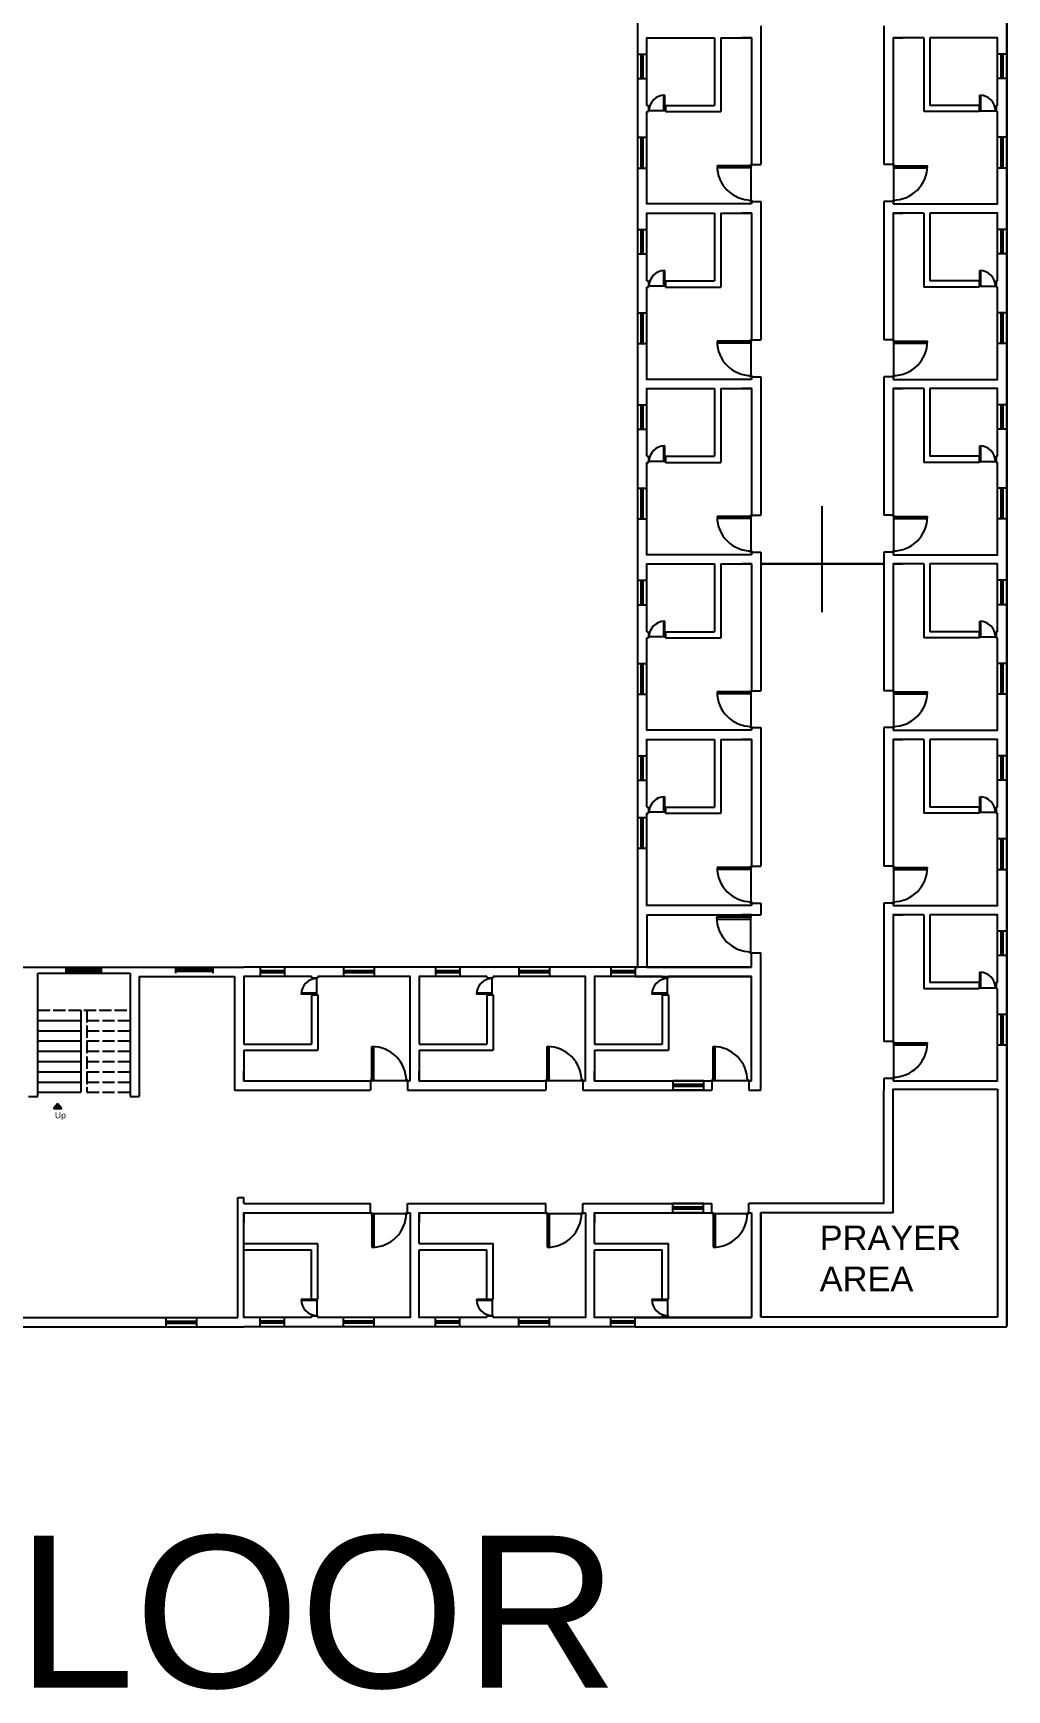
# Model space of a CAD drawing. Header units: inches. Extents: x 2900 to 18472, y 1216 to 4690.
# Drawn here: x 8990 to 9940, y 1216 to 2832 of the extents above; entities that cross this region are included whole.
import ezdxf

# ---------------------------------------------------------------- set-up
doc = ezdxf.new("R2010")
doc.units = ezdxf.units.IN
doc.header["$MEASUREMENT"] = 0
doc.linetypes.add('ACAD_ISO02W100', pattern=[15, 12, -3])
for name, color, linetype in [('Door', 32, 'Continuous'), ('Stairs', 3, 'Continuous'), ('Ventilator', 160, 'Continuous'), ('Windows', 10, 'Continuous')]:
    doc.layers.add(name, color=color, linetype=linetype)
doc.styles.get("Standard").update_dxf_attribs({"font": 'arial.ttf'})

msp = doc.modelspace()

# ---------------------------------------------------------------- hatches: boundary and pattern name
at = {"layer": 'Stairs', "true_color": 0xed1f24}
h = msp.add_hatch(color=240, dxfattribs=at)
h.dxf.hatch_style = 1
h.paths.add_polyline_path([(9018.3854, 1783.0282), (9014.2334, 1788.0938), (9010.0815, 1783.0282)])

# ---------------------------------------------------------------- linework, layer by layer
for p, q in [((9939.7523, 4570.8757), (9939.7523, 1570.8757)), ((9939.7523, 1570.4378), (9939.7523, 4570.8757)), ((9939.7523, 1570.4378), (9939.7523, 4570.8757)), ((9579.7523, 2032), (9579.7523, 4179.1055)), ((9654.7523, 2827), (9654.7523, 2761)), ((9660.7523, 2827), (9660.7523, 2755)), ((9690.7523, 2827), (9681.2047, 2827)), ((9828.7523, 2827), (9838.2999, 2827)), ((9858.7523, 2827), (9858.7523, 2755)), ((9864.7523, 2827), (9864.7523, 2761)), ((9588.7523, 2761), (9590.2191, 2761)), ((9588.7523, 2755), (9590.2191, 2755)), ((9590.2191, 2761), (9590.2191, 2755)), ((9606.7523, 2761), (9654.7523, 2761)), ((9606.7523, 2761), (9606.7523, 2755)), ((9606.7523, 2755), (9660.7523, 2755)), ((9912.7523, 2755), (9858.7523, 2755)), ((9912.7523, 2761), (9864.7523, 2761)), ((9912.7523, 2761), (9912.7523, 2755)), ((9930.7523, 2761), (9929.2855, 2761)), ((9929.2855, 2761), (9929.2855, 2755)), ((9930.7523, 2755), (9929.2855, 2755)), ((9690.7523, 2703.494), (9699.7523, 2703.494)), ((9828.7523, 2703.494), (9819.7523, 2703.494)), ((9690.7523, 2667.494), (9699.7523, 2667.494)), ((9828.7523, 2667.494), (9819.7523, 2667.494)), ((9654.7523, 2656), (9654.7523, 2590)), ((9660.7523, 2656), (9660.7523, 2584)), ((9690.7523, 2656), (9681.2047, 2656)), ((9828.7523, 2656), (9838.2999, 2656)), ((9858.7523, 2656), (9858.7523, 2584)), ((9864.7523, 2656), (9864.7523, 2590)), ((9588.7523, 2590), (9590.2191, 2590)), ((9590.2191, 2590), (9590.2191, 2584)), ((9606.7523, 2590), (9654.7523, 2590)), ((9606.7523, 2590), (9606.7523, 2584)), ((9912.7523, 2590), (9864.7523, 2590)), ((9912.7523, 2590), (9912.7523, 2584)), ((9930.7523, 2590), (9929.2855, 2590)), ((9929.2855, 2590), (9929.2855, 2584)), ((9588.7523, 2584), (9590.2191, 2584)), ((9606.7523, 2584), (9660.7523, 2584)), ((9912.7523, 2584), (9858.7523, 2584)), ((9930.7523, 2584), (9929.2855, 2584)), ((9690.7523, 2532.494), (9699.7523, 2532.494)), ((9828.7523, 2532.494), (9819.7523, 2532.494)), ((9690.7523, 2496.494), (9699.7523, 2496.494)), ((9828.7523, 2496.494), (9819.7523, 2496.494)), ((9654.7523, 2485), (9654.7523, 2419)), ((9660.7523, 2485), (9660.7523, 2413)), ((9690.7523, 2485), (9681.2047, 2485)), ((9828.7523, 2485), (9838.2999, 2485)), ((9858.7523, 2485), (9858.7523, 2413)), ((9864.7523, 2485), (9864.7523, 2419)), ((9588.7523, 2419), (9590.2191, 2419)), ((9588.7523, 2413), (9590.2191, 2413)), ((9590.2191, 2419), (9590.2191, 2413)), ((9606.7523, 2419), (9654.7523, 2419)), ((9606.7523, 2419), (9606.7523, 2413)), ((9606.7523, 2413), (9660.7523, 2413)), ((9912.7523, 2413), (9858.7523, 2413)), ((9912.7523, 2419), (9864.7523, 2419)), ((9912.7523, 2419), (9912.7523, 2413)), ((9930.7523, 2419), (9929.2855, 2419)), ((9929.2855, 2419), (9929.2855, 2413)), ((9930.7523, 2413), (9929.2855, 2413)), ((9690.7523, 2361.494), (9699.7523, 2361.494)), ((9759.7523, 2267), (9759.7523, 2370.5)), ((9828.7523, 2361.494), (9819.7523, 2361.494)), ((9654.7523, 2314), (9654.7523, 2248)), ((9660.7523, 2314), (9660.7523, 2242)), ((9690.7523, 2314), (9681.2047, 2314)), ((9690.7523, 2325.494), (9699.7523, 2325.494)), ((9819.7523, 2314), (9699.7523, 2314)), ((9699.7523, 2314), (9819.7523, 2314)), ((9828.7523, 2325.494), (9819.7523, 2325.494)), ((9828.7523, 2314), (9838.2999, 2314)), ((9858.7523, 2314), (9858.7523, 2242)), ((9864.7523, 2314), (9864.7523, 2248)), ((9588.7523, 2248), (9590.2191, 2248)), ((9590.2191, 2248), (9590.2191, 2242)), ((9606.7523, 2248), (9654.7523, 2248)), ((9606.7523, 2248), (9606.7523, 2242)), ((9912.7523, 2248), (9864.7523, 2248)), ((9912.7523, 2248), (9912.7523, 2242)), ((9930.7523, 2248), (9929.2855, 2248)), ((9929.2855, 2248), (9929.2855, 2242)), ((9588.7523, 2242), (9590.2191, 2242)), ((9606.7523, 2242), (9660.7523, 2242)), ((9912.7523, 2242), (9858.7523, 2242)), ((9930.7523, 2242), (9929.2855, 2242)), ((9690.7523, 2190.494), (9699.7523, 2190.494)), ((9828.7523, 2190.494), (9819.7523, 2190.494)), ((9690.7523, 2154.494), (9699.7523, 2154.494)), ((9828.7523, 2154.494), (9819.7523, 2154.494)), ((9654.7523, 2143), (9654.7523, 2077)), ((9660.7523, 2143), (9660.7523, 2071)), ((9690.7523, 2143), (9681.2047, 2143)), ((9828.7523, 2143), (9838.2999, 2143)), ((9858.7523, 2143), (9858.7523, 2071)), ((9864.7523, 2143), (9864.7523, 2077)), ((9588.7523, 2077), (9590.2191, 2077)), ((9588.7523, 2071), (9590.2191, 2071)), ((9590.2191, 2077), (9590.2191, 2071)), ((9606.7523, 2077), (9654.7523, 2077)), ((9606.7523, 2077), (9606.7523, 2071)), ((9606.7523, 2071), (9660.7523, 2071)), ((9912.7523, 2071), (9858.7523, 2071)), ((9912.7523, 2077), (9864.7523, 2077)), ((9912.7523, 2077), (9912.7523, 2071)), ((9930.7523, 2077), (9929.2855, 2077)), ((9929.2855, 2077), (9929.2855, 2071)), ((9930.7523, 2071), (9929.2855, 2071)), ((9579.7523, 2015.9619), (9579.7523, 2023)), ((9690.7523, 2019.494), (9699.7523, 2019.494)), ((9828.7523, 2019.494), (9819.7523, 2019.494)), ((9588.7523, 1972), (9588.7523, 1921)), ((9690.7523, 1972), (9681.2047, 1972)), ((9690.7523, 1983.494), (9699.7523, 1983.494)), ((9828.7523, 1983.494), (9819.7523, 1983.494)), ((9828.7523, 1972), (9838.2999, 1972)), ((9858.7523, 1972), (9858.7523, 1900)), ((9864.7523, 1972), (9864.7523, 1906)), ((9690.247, 1934.778), (9699.7523, 1934.778)), ((9690.7523, 1921), (9690.7523, 1934.778)), ((9699.7523, 1912), (9699.7523, 1934.778)), ((9261.7523, 1912), (9261.7523, 1910.5332)), ((9261.7523, 1910.5332), (9267.7523, 1910.5332)), ((9267.7523, 1912), (9267.7523, 1910.5332)), ((9432.7523, 1912), (9432.7523, 1910.5332)), ((9432.7523, 1910.5332), (9438.7523, 1910.5332)), ((9438.7523, 1912), (9438.7523, 1910.5332)), ((9577.2583, 1912), (9690.7523, 1912)), ((9588.7523, 1921), (9690.7523, 1921)), ((9603.7523, 1912), (9603.7523, 1910.5332)), ((9603.7523, 1910.5332), (9609.7523, 1910.5332)), ((9609.7523, 1912), (9609.7523, 1910.5332)), ((9690.7523, 1810), (9690.7523, 1912)), ((9912.7523, 1906), (9864.7523, 1906)), ((9912.7523, 1906), (9912.7523, 1900)), ((9930.7523, 1906), (9929.2855, 1906)), ((9929.2855, 1906), (9929.2855, 1900)), ((9261.7523, 1894), (9261.7523, 1846)), ((9261.7523, 1894), (9267.7523, 1894)), ((9267.7523, 1894), (9267.7523, 1840)), ((9432.7523, 1894), (9432.7523, 1846)), ((9432.7523, 1894), (9438.7523, 1894)), ((9438.7523, 1894), (9438.7523, 1840)), ((9603.7523, 1894), (9603.7523, 1846)), ((9603.7523, 1894), (9609.7523, 1894)), ((9609.7523, 1894), (9609.7523, 1840)), ((9912.7523, 1900), (9858.7523, 1900)), ((9930.7523, 1900), (9929.2855, 1900)), ((9195.7523, 1846), (9261.7523, 1846)), ((9366.7523, 1846), (9432.7523, 1846)), ((9537.7523, 1846), (9603.7523, 1846)), ((9828.7523, 1848.494), (9819.7523, 1848.494)), ((9195.7523, 1840), (9267.7523, 1840)), ((9366.7523, 1840), (9438.7523, 1840)), ((9537.7523, 1840), (9609.7523, 1840)), ((9195.7523, 1810), (9195.7523, 1819.5476)), ((9319.2583, 1810), (9319.2583, 1801)), ((9355.2583, 1810), (9355.2583, 1801)), ((9366.7523, 1810), (9366.7523, 1819.5476)), ((9366.7523, 1810), (9366.7523, 1819.5476)), ((9490.2583, 1810), (9490.2583, 1801)), ((9526.2583, 1810), (9526.2583, 1801)), ((9537.7523, 1810), (9537.7523, 1819.5476)), ((9652.0369, 1810), (9652.0369, 1801)), ((9688.0369, 1810), (9688.0369, 1801)), ((9828.7523, 1812.494), (9819.7523, 1812.494)), ((9930.7523, 1801.8757), (9930.7523, 1579.8757)), ((9189.7523, 1579.4378), (9189.7523, 1696.4378)), ((9189.7523, 1696.4378), (9195.7523, 1696.4378)), ((9195.7523, 1690.4378), (9195.7523, 1696.4378)), ((9195.7523, 1681.4378), (9195.7523, 1671.8903)), ((9195.7523, 1579.4378), (9195.7523, 1681.4378)), ((9319.2583, 1681.4378), (9319.2583, 1690.4378)), ((9355.2583, 1681.4378), (9355.2583, 1690.4378)), ((9366.7523, 1681.4378), (9366.7523, 1671.8903)), ((9490.2583, 1681.4378), (9490.2583, 1690.4378)), ((9526.2583, 1681.4378), (9526.2583, 1690.4378)), ((9537.7523, 1681.4378), (9537.7523, 1671.8903)), ((9652.0369, 1681.4378), (9652.0369, 1690.4378)), ((9688.0369, 1681.4378), (9688.0369, 1690.8757)), ((9690.7523, 1681.4378), (9690.7523, 1579.4378)), ((9195.7523, 1651.4378), (9267.7523, 1651.4378)), ((9267.7523, 1597.4378), (9267.7523, 1651.4378)), ((9366.7523, 1651.4378), (9438.7523, 1651.4378)), ((9438.7523, 1597.4378), (9438.7523, 1651.4378)), ((9537.7523, 1651.4378), (9609.7523, 1651.4378)), ((9609.7523, 1597.4378), (9609.7523, 1651.4378)), ((9195.7523, 1645.4378), (9261.7523, 1645.4378)), ((9261.7523, 1597.4378), (9261.7523, 1645.4378)), ((9366.7523, 1645.4378), (9432.7523, 1645.4378)), ((9432.7523, 1597.4378), (9432.7523, 1645.4378)), ((9537.7523, 1645.4378), (9603.7523, 1645.4378)), ((9603.7523, 1597.4378), (9603.7523, 1645.4378)), ((9261.7523, 1597.4378), (9267.7523, 1597.4378)), ((9432.7523, 1597.4378), (9438.7523, 1597.4378)), ((9603.7523, 1597.4378), (9609.7523, 1597.4378)), ((8892.7523, 1579.4378), (9004.9898, 1579.4378)), ((9004.9898, 1579.4378), (9189.7523, 1579.4378)), ((9184.755, 1570.4378), (9195.7523, 1570.4378)), ((9261.7523, 1579.4378), (9261.7523, 1580.9046)), ((9261.7523, 1580.9046), (9267.7523, 1580.9046)), ((9267.7523, 1579.4378), (9267.7523, 1580.9046)), ((9432.7523, 1579.4378), (9432.7523, 1580.9046)), ((9432.7523, 1580.9046), (9438.7523, 1580.9046)), ((9438.7523, 1579.4378), (9438.7523, 1580.9046)), ((9577.2583, 1579.4378), (9690.7523, 1579.4378)), ((9577.4401, 1570.4378), (9939.7523, 1570.4378)), ((9603.7523, 1579.4378), (9603.7523, 1580.9046)), ((9603.7523, 1580.9046), (9609.7523, 1580.9046)), ((9609.7523, 1579.4378), (9609.7523, 1580.9046)), ((9930.7523, 1579.8757), (9699.7523, 1579.8757))]:
    msp.add_line(p, q)
for points in [[(9579.7523, 2827), (9579.7523, 2998)], [(9939.7523, 2827), (9939.7523, 2998)], [(9579.7523, 2656), (9579.7523, 2827)], [(9588.7523, 2761), (9588.7523, 2827), (9618.7523, 2827)], [(9588.7523, 2827), (9654.7523, 2827)], [(9615.2975, 2827), (9618.7523, 2827)], [(9660.7523, 2827), (9690.7523, 2827)], [(9681.2047, 2827), (9690.7523, 2827), (9690.7523, 2755)], [(9699.7523, 2838.494), (9699.7523, 2827)], [(9699.7523, 2827), (9699.7523, 2703.494)], [(9819.7523, 2838.494), (9819.7523, 2827)], [(9819.7523, 2827), (9819.7523, 2703.494)], [(9858.7523, 2827), (9828.7523, 2827)], [(9838.2999, 2827), (9828.7523, 2827), (9828.7523, 2755)], [(9930.7523, 2827), (9864.7523, 2827)], [(9930.7523, 2761), (9930.7523, 2827), (9900.7523, 2827)], [(9904.2071, 2827), (9900.7523, 2827)], [(9939.7523, 2656), (9939.7523, 2827)], [(9690.7523, 2665), (9588.7523, 2665), (9588.7523, 2755)], [(9690.7523, 2755), (9690.7523, 2702.2721)], [(9828.7523, 2665), (9930.7523, 2665), (9930.7523, 2755)], [(9828.7523, 2755), (9828.7523, 2702.2721)], [(9690.7523, 2668.6953), (9690.7523, 2665)], [(9699.7523, 2667.494), (9699.7523, 2656)], [(9819.7523, 2667.494), (9819.7523, 2656)], [(9828.7523, 2668.6953), (9828.7523, 2665)], [(9579.7523, 2485), (9579.7523, 2656)], [(9588.7523, 2590), (9588.7523, 2656), (9618.7523, 2656)], [(9588.7523, 2656), (9654.7523, 2656)], [(9615.2975, 2656), (9618.7523, 2656)], [(9660.7523, 2656), (9690.7523, 2656)], [(9681.2047, 2656), (9690.7523, 2656), (9690.7523, 2584)], [(9699.7523, 2656), (9699.7523, 2532.494)], [(9819.7523, 2656), (9819.7523, 2532.494)], [(9858.7523, 2656), (9828.7523, 2656)], [(9838.2999, 2656), (9828.7523, 2656), (9828.7523, 2584)], [(9930.7523, 2656), (9864.7523, 2656)], [(9930.7523, 2590), (9930.7523, 2656), (9900.7523, 2656)], [(9904.2071, 2656), (9900.7523, 2656)], [(9939.7523, 2485), (9939.7523, 2656)], [(9690.7523, 2494), (9588.7523, 2494), (9588.7523, 2584)], [(9690.7523, 2584), (9690.7523, 2531.2721)], [(9828.7523, 2494), (9930.7523, 2494), (9930.7523, 2584)], [(9828.7523, 2584), (9828.7523, 2531.2721)], [(9690.7523, 2497.6953), (9690.7523, 2494)], [(9699.7523, 2496.494), (9699.7523, 2485)], [(9819.7523, 2496.494), (9819.7523, 2485)], [(9828.7523, 2497.6953), (9828.7523, 2494)], [(9579.7523, 2314), (9579.7523, 2485)], [(9588.7523, 2419), (9588.7523, 2485), (9618.7523, 2485)], [(9588.7523, 2485), (9654.7523, 2485)], [(9615.2975, 2485), (9618.7523, 2485)], [(9660.7523, 2485), (9690.7523, 2485)], [(9681.2047, 2485), (9690.7523, 2485), (9690.7523, 2413)], [(9699.7523, 2485), (9699.7523, 2361.494)], [(9819.7523, 2485), (9819.7523, 2361.494)], [(9858.7523, 2485), (9828.7523, 2485)], [(9838.2999, 2485), (9828.7523, 2485), (9828.7523, 2413)], [(9930.7523, 2485), (9864.7523, 2485)], [(9930.7523, 2419), (9930.7523, 2485), (9900.7523, 2485)], [(9904.2071, 2485), (9900.7523, 2485)], [(9939.7523, 2314), (9939.7523, 2485)], [(9690.7523, 2323), (9588.7523, 2323), (9588.7523, 2413)], [(9690.7523, 2413), (9690.7523, 2360.2721)], [(9828.7523, 2323), (9930.7523, 2323), (9930.7523, 2413)], [(9828.7523, 2413), (9828.7523, 2360.2721)], [(9690.7523, 2326.6953), (9690.7523, 2323)], [(9828.7523, 2326.6953), (9828.7523, 2323)], [(9579.7523, 2143), (9579.7523, 2314)], [(9588.7523, 2248), (9588.7523, 2314), (9618.7523, 2314)], [(9588.7523, 2314), (9654.7523, 2314)], [(9615.2975, 2314), (9618.7523, 2314)], [(9660.7523, 2314), (9690.7523, 2314)], [(9681.2047, 2314), (9690.7523, 2314), (9690.7523, 2242)], [(9699.7523, 2325.494), (9699.7523, 2314)], [(9699.7523, 2314), (9699.7523, 2190.494)], [(9819.7523, 2325.494), (9819.7523, 2314)], [(9819.7523, 2314), (9819.7523, 2190.494)], [(9858.7523, 2314), (9828.7523, 2314)], [(9838.2999, 2314), (9828.7523, 2314), (9828.7523, 2242)], [(9930.7523, 2314), (9864.7523, 2314)], [(9930.7523, 2248), (9930.7523, 2314), (9900.7523, 2314)], [(9904.2071, 2314), (9900.7523, 2314)], [(9939.7523, 2143), (9939.7523, 2314)], [(9690.7523, 2152), (9588.7523, 2152), (9588.7523, 2242)], [(9690.7523, 2242), (9690.7523, 2189.2721)], [(9828.7523, 2152), (9930.7523, 2152), (9930.7523, 2242)], [(9828.7523, 2242), (9828.7523, 2189.2721)], [(9690.7523, 2155.6953), (9690.7523, 2152)], [(9699.7523, 2154.494), (9699.7523, 2143)], [(9819.7523, 2154.494), (9819.7523, 2143)], [(9828.7523, 2155.6953), (9828.7523, 2152)], [(9579.7523, 2032), (9579.7523, 2143)], [(9588.7523, 2077), (9588.7523, 2143), (9618.7523, 2143)], [(9588.7523, 2143), (9654.7523, 2143)], [(9615.2975, 2143), (9618.7523, 2143)], [(9660.7523, 2143), (9690.7523, 2143)], [(9681.2047, 2143), (9690.7523, 2143), (9690.7523, 2071)], [(9699.7523, 2143), (9699.7523, 2019.494)], [(9819.7523, 2143), (9819.7523, 2019.494)], [(9858.7523, 2143), (9828.7523, 2143)], [(9838.2999, 2143), (9828.7523, 2143), (9828.7523, 2071)], [(9930.7523, 2143), (9864.7523, 2143)], [(9930.7523, 2077), (9930.7523, 2143), (9900.7523, 2143)], [(9904.2071, 2143), (9900.7523, 2143)], [(9939.7523, 1972), (9939.7523, 2143)], [(9690.7523, 1981), (9588.7523, 1981), (9588.7523, 2071)], [(9690.7523, 2071), (9690.7523, 2018.2721)], [(9828.7523, 1981), (9930.7523, 1981), (9930.7523, 2071)], [(9828.7523, 2071), (9828.7523, 2018.2721)], [(9579.7523, 1921), (9579.7523, 2037)], [(9588.7523, 1972), (9699.7523, 1972)], [(9615.2975, 1972), (9618.7523, 1972)], [(9660.7523, 1972), (9690.7523, 1972)], [(9690.7523, 1984.6953), (9690.7523, 1981)], [(9699.7523, 1983.494), (9699.7523, 1972)], [(9819.7523, 1983.494), (9819.7523, 1972)], [(9819.7523, 1972), (9819.7523, 1848.494)], [(9828.7523, 1984.6953), (9828.7523, 1981)], [(9858.7523, 1972), (9828.7523, 1972)], [(9838.2999, 1972), (9828.7523, 1972), (9828.7523, 1900)], [(9930.7523, 1972), (9864.7523, 1972)], [(9930.7523, 1906), (9930.7523, 1972), (9900.7523, 1972)], [(9904.2071, 1972), (9900.7523, 1972)], [(9939.7523, 1801), (9939.7523, 1972)], [(8883.7523, 1921), (9195.7523, 1921)], [(9093.7523, 1912), (9186.7523, 1912)], [(9186.7523, 1912), (9186.7523, 1846)], [(9366.7523, 1921), (9195.7523, 1921)], [(9261.7523, 1912), (9195.7523, 1912), (9195.7523, 1882)], [(9195.7523, 1912), (9195.7523, 1846)], [(9357.7523, 1810), (9357.7523, 1912), (9267.7523, 1912)], [(9357.7523, 1810), (9357.7523, 1912), (9267.7523, 1912)], [(9537.7523, 1921), (9366.7523, 1921)], [(9432.7523, 1912), (9366.7523, 1912), (9366.7523, 1882)], [(9366.7523, 1912), (9366.7523, 1846)], [(9366.7523, 1912), (9366.7523, 1846)], [(9528.7523, 1810), (9528.7523, 1912), (9438.7523, 1912)], [(9690.7523, 1921), (9537.7523, 1921)], [(9603.7523, 1912), (9537.7523, 1912), (9537.7523, 1882)], [(9537.7523, 1912), (9537.7523, 1846)], [(9577.2583, 1921), (9579.7523, 1921)], [(9690.7523, 1912), (9609.7523, 1912)], [(9699.7523, 1801), (9699.7523, 1912)], [(9828.7523, 1810), (9930.7523, 1810), (9930.7523, 1900)], [(9828.7523, 1900), (9828.7523, 1847.2721)], [(9195.7523, 1885.4548), (9195.7523, 1882)], [(9366.7523, 1885.4548), (9366.7523, 1882)], [(9366.7523, 1885.4548), (9366.7523, 1882)], [(9537.7523, 1885.4548), (9537.7523, 1882)], [(9186.7523, 1846), (9186.7523, 1801)], [(9195.7523, 1840), (9195.7523, 1810)], [(9366.7523, 1840), (9366.7523, 1810)], [(9366.7523, 1840), (9366.7523, 1810)], [(9537.7523, 1840), (9537.7523, 1810)], [(9195.7523, 1819.5476), (9195.7523, 1810), (9267.7523, 1810)], [(9267.7523, 1810), (9320.4802, 1810)], [(9354.057, 1810), (9357.7523, 1810)], [(9366.7523, 1819.5476), (9366.7523, 1810), (9438.7523, 1810)], [(9438.7523, 1810), (9491.4802, 1810)], [(9525.057, 1810), (9528.7523, 1810)], [(9537.7523, 1819.5476), (9537.7523, 1810), (9609.7523, 1810)], [(9609.7523, 1810), (9652.0369, 1810)], [(9688.0369, 1810), (9690.7523, 1810)], [(9819.7523, 1812.494), (9819.7523, 1801)], [(9828.7523, 1813.6953), (9828.7523, 1810)], [(9186.7523, 1801), (9195.7523, 1801)], [(9195.7523, 1801), (9319.2583, 1801)], [(9355.2583, 1801), (9366.7523, 1801)], [(9355.2583, 1801), (9366.7523, 1801)], [(9366.7523, 1801), (9490.2583, 1801)], [(9526.2583, 1801), (9537.7523, 1801)], [(9537.7523, 1801), (9652.0369, 1801)], [(9688.0369, 1690.8757), (9819.7523, 1690.8757), (9819.7523, 1801)], [(9688.0369, 1801), (9699.7523, 1801)], [(9699.7523, 1681.8757), (9828.7523, 1681.8757), (9828.7523, 1801.8757), (9930.7523, 1801.8757)], [(9195.7523, 1690.4378), (9319.2583, 1690.4378)], [(9195.7523, 1651.4378), (9195.7523, 1681.4378)], [(9195.7523, 1671.8903), (9195.7523, 1681.4378), (9267.7523, 1681.4378)], [(9357.7523, 1681.4378), (9357.7523, 1579.4378), (9267.7523, 1579.4378)], [(9267.7523, 1681.4378), (9320.4802, 1681.4378)], [(9354.057, 1681.4378), (9357.7523, 1681.4378)], [(9355.2583, 1690.4378), (9366.7523, 1690.4378)], [(9366.7523, 1690.4378), (9490.2583, 1690.4378)], [(9366.7523, 1651.4378), (9366.7523, 1681.4378)], [(9366.7523, 1671.8903), (9366.7523, 1681.4378), (9438.7523, 1681.4378)], [(9528.7523, 1681.4378), (9528.7523, 1579.4378), (9438.7523, 1579.4378)], [(9438.7523, 1681.4378), (9491.4802, 1681.4378)], [(9525.057, 1681.4378), (9528.7523, 1681.4378)], [(9526.2583, 1690.4378), (9537.7523, 1690.4378)], [(9537.7523, 1690.4378), (9652.0369, 1690.4378)], [(9537.7523, 1651.4378), (9537.7523, 1681.4378)], [(9537.7523, 1671.8903), (9537.7523, 1681.4378), (9609.7523, 1681.4378)], [(9609.7523, 1681.4378), (9652.0369, 1681.4378)], [(9688.0369, 1681.4378), (9690.7523, 1681.4378)], [(9699.7523, 1579.8757), (9699.7523, 1681.8757)], [(9699.7523, 1681.8757), (9699.7523, 1579.8757)], [(9195.7523, 1579.4378), (9195.7523, 1645.4378)], [(9366.7523, 1579.4378), (9366.7523, 1645.4378)], [(9537.7523, 1579.4378), (9537.7523, 1645.4378)], [(9261.7523, 1579.4378), (9195.7523, 1579.4378), (9195.7523, 1609.4378)], [(9195.7523, 1605.983), (9195.7523, 1609.4378)], [(9432.7523, 1579.4378), (9366.7523, 1579.4378), (9366.7523, 1609.4378)], [(9366.7523, 1605.983), (9366.7523, 1609.4378)], [(9603.7523, 1579.4378), (9537.7523, 1579.4378), (9537.7523, 1609.4378)], [(9537.7523, 1605.983), (9537.7523, 1609.4378)], [(8883.7523, 1570.4378), (9184.755, 1570.4378)], [(9366.7523, 1570.4378), (9195.7523, 1570.4378)], [(9577.4401, 1570.4378), (9366.7523, 1570.4378)], [(9690.7523, 1579.4378), (9609.7523, 1579.4378)]]:
    msp.add_lwpolyline(points)
at = {"layer": 'Door'}
for p, q in [((9605.2726, 2755.9093), (9605.2726, 2771.0975)), ((9606.1911, 2755.9093), (9606.1911, 2771.0975)), ((9913.3135, 2755.9093), (9913.3135, 2771.0975)), ((9914.232, 2755.9093), (9914.232, 2771.0975)), ((9606.1911, 2755.9093), (9590.7803, 2755.9093)), ((9913.3135, 2755.9093), (9928.7243, 2755.9093)), ((9690.247, 2702.2721), (9657.1756, 2702.2721)), ((9690.247, 2700.2721), (9657.1756, 2700.2721)), ((9690.247, 2702.2721), (9690.247, 2668.716)), ((9829.2576, 2702.2721), (9862.3291, 2702.2721)), ((9829.2576, 2702.2721), (9829.2576, 2668.716)), ((9829.2576, 2700.2721), (9862.3291, 2700.2721)), ((9606.1911, 2584.9093), (9590.7803, 2584.9093)), ((9605.2726, 2584.9093), (9605.2726, 2600.0975)), ((9606.1911, 2584.9093), (9606.1911, 2600.0975)), ((9913.3135, 2584.9093), (9913.3135, 2600.0975)), ((9913.3135, 2584.9093), (9928.7243, 2584.9093)), ((9914.232, 2584.9093), (9914.232, 2600.0975)), ((9690.247, 2531.2721), (9657.1756, 2531.2721)), ((9690.247, 2529.2721), (9657.1756, 2529.2721)), ((9690.247, 2531.2721), (9690.247, 2497.716)), ((9829.2576, 2531.2721), (9862.3291, 2531.2721)), ((9829.2576, 2531.2721), (9829.2576, 2497.716)), ((9829.2576, 2529.2721), (9862.3291, 2529.2721)), ((9605.2726, 2413.9093), (9605.2726, 2429.0975)), ((9606.1911, 2413.9093), (9606.1911, 2429.0975)), ((9913.3135, 2413.9093), (9913.3135, 2429.0975)), ((9914.232, 2413.9093), (9914.232, 2429.0975)), ((9606.1911, 2413.9093), (9590.7803, 2413.9093)), ((9913.3135, 2413.9093), (9928.7243, 2413.9093)), ((9690.247, 2360.2721), (9657.1756, 2360.2721)), ((9690.247, 2358.2721), (9657.1756, 2358.2721)), ((9690.247, 2360.2721), (9690.247, 2326.716)), ((9829.2576, 2360.2721), (9862.3291, 2360.2721)), ((9829.2576, 2360.2721), (9829.2576, 2326.716)), ((9829.2576, 2358.2721), (9862.3291, 2358.2721)), ((9605.2726, 2242.9093), (9605.2726, 2258.0975)), ((9606.1911, 2242.9093), (9606.1911, 2258.0975)), ((9913.3135, 2242.9093), (9913.3135, 2258.0975)), ((9914.232, 2242.9093), (9914.232, 2258.0975)), ((9606.1911, 2242.9093), (9590.7803, 2242.9093)), ((9913.3135, 2242.9093), (9928.7243, 2242.9093)), ((9690.247, 2189.2721), (9657.1756, 2189.2721)), ((9690.247, 2187.2721), (9657.1756, 2187.2721)), ((9690.247, 2189.2721), (9690.247, 2155.716)), ((9829.2576, 2189.2721), (9862.3291, 2189.2721)), ((9829.2576, 2189.2721), (9829.2576, 2155.716)), ((9829.2576, 2187.2721), (9862.3291, 2187.2721)), ((9605.2726, 2071.9093), (9605.2726, 2087.0975)), ((9606.1911, 2071.9093), (9606.1911, 2087.0975)), ((9913.3135, 2071.9093), (9913.3135, 2087.0975)), ((9914.232, 2071.9093), (9914.232, 2087.0975)), ((9606.1911, 2071.9093), (9590.7803, 2071.9093)), ((9913.3135, 2071.9093), (9928.7243, 2071.9093)), ((9690.247, 2018.2721), (9657.1756, 2018.2721)), ((9690.247, 2016.2721), (9657.1756, 2016.2721)), ((9690.247, 2018.2721), (9690.247, 1984.716)), ((9829.2576, 2018.2721), (9862.3291, 2018.2721)), ((9829.2576, 2018.2721), (9829.2576, 1984.716)), ((9829.2576, 2016.2721), (9862.3291, 2016.2721)), ((9689.7417, 1969.5561), (9656.6703, 1969.5561)), ((9689.7417, 1967.5561), (9656.6703, 1967.5561)), ((9689.7417, 1969.5561), (9689.7417, 1936)), ((9266.843, 1894.5612), (9266.843, 1909.972)), ((9437.843, 1894.5612), (9437.843, 1909.972)), ((9608.843, 1894.5612), (9608.843, 1909.972)), ((9913.3135, 1900.9093), (9913.3135, 1916.0975)), ((9914.232, 1900.9093), (9914.232, 1916.0975)), ((9266.843, 1895.4797), (9251.6548, 1895.4797)), ((9266.843, 1894.5612), (9251.6548, 1894.5612)), ((9437.843, 1895.4797), (9422.6548, 1895.4797)), ((9437.843, 1894.5612), (9422.6548, 1894.5612)), ((9608.843, 1895.4797), (9593.6548, 1895.4797)), ((9608.843, 1894.5612), (9593.6548, 1894.5612)), ((9913.3135, 1900.9093), (9928.7243, 1900.9093)), ((9320.4802, 1810.5053), (9320.4802, 1843.5767)), ((9322.4802, 1810.5053), (9322.4802, 1843.5767)), ((9491.4802, 1810.5053), (9491.4802, 1843.5767)), ((9493.4802, 1810.5053), (9493.4802, 1843.5767)), ((9653.2588, 1810.5053), (9653.2588, 1843.5767)), ((9655.2588, 1810.5053), (9655.2588, 1843.5767)), ((9829.2576, 1847.2721), (9862.3291, 1847.2721)), ((9829.2576, 1847.2721), (9829.2576, 1813.716)), ((9829.2576, 1845.2721), (9862.3291, 1845.2721)), ((9320.4802, 1810.5053), (9354.0363, 1810.5053)), ((9491.4802, 1810.5053), (9525.0363, 1810.5053)), ((9653.2588, 1810.5053), (9686.8149, 1810.5053)), ((9320.4802, 1680.9325), (9320.4802, 1647.8611)), ((9320.4802, 1680.9325), (9354.0363, 1680.9325)), ((9322.4802, 1680.9325), (9322.4802, 1647.8611)), ((9491.4802, 1680.9325), (9491.4802, 1647.8611)), ((9491.4802, 1680.9325), (9525.0363, 1680.9325)), ((9493.4802, 1680.9325), (9493.4802, 1647.8611)), ((9653.2588, 1680.9325), (9653.2588, 1647.8611)), ((9653.2588, 1680.9325), (9686.8149, 1680.9325)), ((9655.2588, 1680.9325), (9655.2588, 1647.8611)), ((9266.843, 1596.8767), (9251.6548, 1596.8767)), ((9266.843, 1595.9581), (9251.6548, 1595.9581)), ((9266.843, 1596.8767), (9266.843, 1581.4658)), ((9437.843, 1596.8767), (9422.6548, 1596.8767)), ((9437.843, 1595.9581), (9422.6548, 1595.9581)), ((9437.843, 1596.8767), (9437.843, 1581.4658)), ((9608.843, 1596.8767), (9593.6548, 1596.8767)), ((9608.843, 1595.9581), (9593.6548, 1595.9581)), ((9608.843, 1596.8767), (9608.843, 1581.4658))]:
    msp.add_line(p, q, dxfattribs=at)
for points in [[(9590.7803, 2756.1413), (9590.7803, 2755.6772), (9590.2191, 2755.6772), (9590.2191, 2756.1413)], [(9606.7523, 2756.1413), (9606.7523, 2755.6772), (9606.1911, 2755.6772), (9606.1911, 2756.1413)], [(9912.7523, 2756.1413), (9912.7523, 2755.6772), (9913.3135, 2755.6772), (9913.3135, 2756.1413)], [(9928.7243, 2756.1413), (9928.7243, 2755.6772), (9929.2855, 2755.6772), (9929.2855, 2756.1413)], [(9689.7417, 2703.494), (9690.7523, 2703.494), (9690.7523, 2702.2721), (9689.7417, 2702.2721)], [(9829.7629, 2703.494), (9828.7523, 2703.494), (9828.7523, 2702.2721), (9829.7629, 2702.2721)], [(9689.7417, 2668.716), (9690.7523, 2668.716), (9690.7523, 2667.494), (9689.7417, 2667.494)], [(9829.7629, 2668.716), (9828.7523, 2668.716), (9828.7523, 2667.494), (9829.7629, 2667.494)], [(9590.7803, 2585.1413), (9590.7803, 2584.6772), (9590.2191, 2584.6772), (9590.2191, 2585.1413)], [(9606.7523, 2585.1413), (9606.7523, 2584.6772), (9606.1911, 2584.6772), (9606.1911, 2585.1413)], [(9912.7523, 2585.1413), (9912.7523, 2584.6772), (9913.3135, 2584.6772), (9913.3135, 2585.1413)], [(9928.7243, 2585.1413), (9928.7243, 2584.6772), (9929.2855, 2584.6772), (9929.2855, 2585.1413)], [(9689.7417, 2532.494), (9690.7523, 2532.494), (9690.7523, 2531.2721), (9689.7417, 2531.2721)], [(9829.7629, 2532.494), (9828.7523, 2532.494), (9828.7523, 2531.2721), (9829.7629, 2531.2721)], [(9689.7417, 2497.716), (9690.7523, 2497.716), (9690.7523, 2496.494), (9689.7417, 2496.494)], [(9829.7629, 2497.716), (9828.7523, 2497.716), (9828.7523, 2496.494), (9829.7629, 2496.494)], [(9590.7803, 2414.1413), (9590.7803, 2413.6772), (9590.2191, 2413.6772), (9590.2191, 2414.1413)], [(9606.7523, 2414.1413), (9606.7523, 2413.6772), (9606.1911, 2413.6772), (9606.1911, 2414.1413)], [(9912.7523, 2414.1413), (9912.7523, 2413.6772), (9913.3135, 2413.6772), (9913.3135, 2414.1413)], [(9928.7243, 2414.1413), (9928.7243, 2413.6772), (9929.2855, 2413.6772), (9929.2855, 2414.1413)], [(9689.7417, 2361.494), (9690.7523, 2361.494), (9690.7523, 2360.2721), (9689.7417, 2360.2721)], [(9829.7629, 2361.494), (9828.7523, 2361.494), (9828.7523, 2360.2721), (9829.7629, 2360.2721)], [(9689.7417, 2326.716), (9690.7523, 2326.716), (9690.7523, 2325.494), (9689.7417, 2325.494)], [(9829.7629, 2326.716), (9828.7523, 2326.716), (9828.7523, 2325.494), (9829.7629, 2325.494)], [(9590.7803, 2243.1413), (9590.7803, 2242.6772), (9590.2191, 2242.6772), (9590.2191, 2243.1413)], [(9606.7523, 2243.1413), (9606.7523, 2242.6772), (9606.1911, 2242.6772), (9606.1911, 2243.1413)], [(9912.7523, 2243.1413), (9912.7523, 2242.6772), (9913.3135, 2242.6772), (9913.3135, 2243.1413)], [(9928.7243, 2243.1413), (9928.7243, 2242.6772), (9929.2855, 2242.6772), (9929.2855, 2243.1413)], [(9689.7417, 2190.494), (9690.7523, 2190.494), (9690.7523, 2189.2721), (9689.7417, 2189.2721)], [(9829.7629, 2190.494), (9828.7523, 2190.494), (9828.7523, 2189.2721), (9829.7629, 2189.2721)], [(9689.7417, 2155.716), (9690.7523, 2155.716), (9690.7523, 2154.494), (9689.7417, 2154.494)], [(9829.7629, 2155.716), (9828.7523, 2155.716), (9828.7523, 2154.494), (9829.7629, 2154.494)], [(9590.7803, 2072.1413), (9590.7803, 2071.6772), (9590.2191, 2071.6772), (9590.2191, 2072.1413)], [(9606.7523, 2072.1413), (9606.7523, 2071.6772), (9606.1911, 2071.6772), (9606.1911, 2072.1413)], [(9912.7523, 2072.1413), (9912.7523, 2071.6772), (9913.3135, 2071.6772), (9913.3135, 2072.1413)], [(9928.7243, 2072.1413), (9928.7243, 2071.6772), (9929.2855, 2071.6772), (9929.2855, 2072.1413)], [(9689.7417, 2019.494), (9690.7523, 2019.494), (9690.7523, 2018.2721), (9689.7417, 2018.2721)], [(9829.7629, 2019.494), (9828.7523, 2019.494), (9828.7523, 2018.2721), (9829.7629, 2018.2721)], [(9689.2364, 1970.778), (9690.247, 1970.778), (9690.247, 1969.5561), (9689.2364, 1969.5561)], [(9689.7417, 1984.716), (9690.7523, 1984.716), (9690.7523, 1983.494), (9689.7417, 1983.494)], [(9829.7629, 1984.716), (9828.7523, 1984.716), (9828.7523, 1983.494), (9829.7629, 1983.494)], [(9689.2364, 1936), (9690.247, 1936), (9690.247, 1934.778), (9689.2364, 1934.778)], [(9266.611, 1909.972), (9267.0751, 1909.972), (9267.0751, 1910.5332), (9266.611, 1910.5332)], [(9437.611, 1909.972), (9438.0751, 1909.972), (9438.0751, 1910.5332), (9437.611, 1910.5332)], [(9608.611, 1909.972), (9609.0751, 1909.972), (9609.0751, 1910.5332), (9608.611, 1910.5332)], [(9266.611, 1894), (9267.0751, 1894), (9267.0751, 1894.5612), (9266.611, 1894.5612)], [(9437.611, 1894), (9438.0751, 1894), (9438.0751, 1894.5612), (9437.611, 1894.5612)], [(9608.611, 1894), (9609.0751, 1894), (9609.0751, 1894.5612), (9608.611, 1894.5612)], [(9912.7523, 1901.1413), (9912.7523, 1900.6772), (9913.3135, 1900.6772), (9913.3135, 1901.1413)], [(9928.7243, 1901.1413), (9928.7243, 1900.6772), (9929.2855, 1900.6772), (9929.2855, 1901.1413)], [(9829.7629, 1848.494), (9828.7523, 1848.494), (9828.7523, 1847.2721), (9829.7629, 1847.2721)], [(9319.2583, 1811.0106), (9319.2583, 1810), (9320.4802, 1810), (9320.4802, 1811.0106)], [(9354.0363, 1811.0106), (9354.0363, 1810), (9355.2583, 1810), (9355.2583, 1811.0106)], [(9490.2583, 1811.0106), (9490.2583, 1810), (9491.4802, 1810), (9491.4802, 1811.0106)], [(9525.0363, 1811.0106), (9525.0363, 1810), (9526.2583, 1810), (9526.2583, 1811.0106)], [(9652.0369, 1811.0106), (9652.0369, 1810), (9653.2588, 1810), (9653.2588, 1811.0106)], [(9688.0369, 1811.0106), (9688.0369, 1810), (9686.8149, 1810), (9686.8149, 1811.0106)], [(9829.7629, 1813.716), (9828.7523, 1813.716), (9828.7523, 1812.494), (9829.7629, 1812.494)], [(9319.2583, 1680.4272), (9319.2583, 1681.4378), (9320.4802, 1681.4378), (9320.4802, 1680.4272)], [(9354.0363, 1680.4272), (9354.0363, 1681.4378), (9355.2583, 1681.4378), (9355.2583, 1680.4272)], [(9490.2583, 1680.4272), (9490.2583, 1681.4378), (9491.4802, 1681.4378), (9491.4802, 1680.4272)], [(9525.0363, 1680.4272), (9525.0363, 1681.4378), (9526.2583, 1681.4378), (9526.2583, 1680.4272)], [(9652.0369, 1680.4272), (9652.0369, 1681.4378), (9653.2588, 1681.4378), (9653.2588, 1680.4272)], [(9688.0369, 1680.4272), (9688.0369, 1681.4378), (9686.8149, 1681.4378), (9686.8149, 1680.4272)], [(9266.611, 1597.4378), (9267.0751, 1597.4378), (9267.0751, 1596.8767), (9266.611, 1596.8767)], [(9437.611, 1597.4378), (9438.0751, 1597.4378), (9438.0751, 1596.8767), (9437.611, 1596.8767)], [(9608.611, 1597.4378), (9609.0751, 1597.4378), (9609.0751, 1596.8767), (9608.611, 1596.8767)], [(9266.611, 1581.4658), (9267.0751, 1581.4658), (9267.0751, 1580.9046), (9266.611, 1580.9046)], [(9437.611, 1581.4658), (9438.0751, 1581.4658), (9438.0751, 1580.9046), (9437.611, 1580.9046)], [(9608.611, 1581.4658), (9609.0751, 1581.4658), (9609.0751, 1580.9046), (9608.611, 1580.9046)]]:
    msp.add_lwpolyline(points, close=True, dxfattribs=at)
for centre, radius, start, end in [((9606.1911, 2755.6772), 15.4203, 90, 180), ((9913.3135, 2755.6772), 15.4203, 0, 90), ((9690.7523, 2702.2721), 33.5767, 180, 270), ((9828.7523, 2702.2721), 33.5767, 270, 0), ((9606.1911, 2584.6772), 15.4203, 90, 180), ((9913.3135, 2584.6772), 15.4203, 0, 90), ((9690.7523, 2531.2721), 33.5767, 180, 270), ((9828.7523, 2531.2721), 33.5767, 270, 0), ((9606.1911, 2413.6772), 15.4203, 90, 180), ((9913.3135, 2413.6772), 15.4203, 0, 90), ((9690.7523, 2360.2721), 33.5767, 180, 270), ((9828.7523, 2360.2721), 33.5767, 270, 0), ((9606.1911, 2242.6772), 15.4203, 90, 180), ((9913.3135, 2242.6772), 15.4203, 0, 90), ((9690.7523, 2189.2721), 33.5767, 180, 270), ((9828.7523, 2189.2721), 33.5767, 270, 0), ((9606.1911, 2071.6772), 15.4203, 90, 180), ((9913.3135, 2071.6772), 15.4203, 0, 90), ((9690.7523, 2018.2721), 33.5767, 180, 270), ((9828.7523, 2018.2721), 33.5767, 270, 0), ((9690.247, 1969.5561), 33.5767, 180, 270), ((9267.0751, 1894.5612), 15.4203, 90, 180), ((9438.0751, 1894.5612), 15.4203, 90, 180), ((9609.0751, 1894.5612), 15.4203, 90, 180), ((9913.3135, 1900.6772), 15.4203, 0, 90), ((9320.4802, 1810), 33.5767, 0, 90), ((9491.4802, 1810), 33.5767, 0, 90), ((9653.2588, 1810), 33.5767, 0, 90), ((9828.7523, 1847.2721), 33.5767, 270, 0), ((9320.4802, 1681.4378), 33.5767, 270, 0), ((9491.4802, 1681.4378), 33.5767, 270, 0), ((9653.2588, 1681.4378), 33.5767, 270, 0), ((9267.0751, 1596.8767), 15.4203, 180, 270), ((9438.0751, 1596.8767), 15.4203, 180, 270), ((9609.0751, 1596.8767), 15.4203, 180, 270)]:
    msp.add_arc(centre, radius, start, end, dxfattribs=at)
at = {"layer": 'Stairs'}
for p, q in [((8994.7523, 1795), (8994.7523, 1915)), ((8994.7523, 1915), (9084.7523, 1915)), ((9084.7523, 1915), (9084.7523, 1795)), ((9093.7523, 1912), (9093.7523, 1795)), ((9036.7523, 1879), (9036.7523, 1799)), ((8994.7523, 1869), (9036.7523, 1869)), ((8994.7523, 1859), (9036.7523, 1859)), ((8994.7523, 1849), (9036.7523, 1849)), ((8994.7523, 1839), (9036.7523, 1839)), ((8994.7523, 1829), (9036.7523, 1829)), ((8994.7523, 1819), (9036.7523, 1819)), ((8994.7523, 1809), (9036.7523, 1809)), ((8985.7523, 1795), (8994.7523, 1795)), ((8994.7523, 1799), (9036.7523, 1799)), ((9084.7523, 1795), (9093.7523, 1795)), ((9014.2334, 1788.0938), (9010.0815, 1783.0282)), ((9010.0815, 1783.0282), (9018.3854, 1783.0282)), ((9014.2334, 1788.0938), (9018.3854, 1783.0282))]:
    msp.add_line(p, q, dxfattribs=at)
at = {"layer": 'Stairs', "linetype": 'ACAD_ISO02W100'}
for p, q in [((8994.7523, 1879), (9084.7523, 1879)), ((9042.7523, 1879), (9042.7523, 1799)), ((9042.7523, 1869), (9084.7523, 1869)), ((9042.7523, 1859), (9084.7523, 1859)), ((9042.7523, 1849), (9084.7523, 1849)), ((9042.7523, 1839), (9084.7523, 1839)), ((9042.7523, 1829), (9084.7523, 1829)), ((9042.7523, 1819), (9084.7523, 1819)), ((9042.7523, 1809), (9084.7523, 1809)), ((9042.7523, 1799), (9084.7523, 1799))]:
    msp.add_line(p, q, dxfattribs=at)
at = {"layer": 'Ventilator'}
for p, q in [((9579.7523, 2729.9619), (9588.7523, 2729.9619)), ((9579.7523, 2699.9619), (9579.7523, 2729.9619)), ((9583.2523, 2699.9619), (9583.2523, 2729.9619)), ((9585.2523, 2699.9619), (9585.2523, 2729.9619)), ((9588.7523, 2699.9619), (9588.7523, 2729.9619)), ((9939.7523, 2729.9619), (9930.7523, 2729.9619)), ((9930.7523, 2699.9619), (9930.7523, 2729.9619)), ((9934.2523, 2699.9619), (9934.2523, 2729.9619)), ((9936.2523, 2699.9619), (9936.2523, 2729.9619)), ((9939.7523, 2699.9619), (9939.7523, 2729.9619)), ((9579.7523, 2699.9619), (9588.7523, 2699.9619)), ((9939.7523, 2699.9619), (9930.7523, 2699.9619)), ((9579.7523, 2558.9619), (9588.7523, 2558.9619)), ((9579.7523, 2528.9619), (9579.7523, 2558.9619)), ((9583.2523, 2528.9619), (9583.2523, 2558.9619)), ((9585.2523, 2528.9619), (9585.2523, 2558.9619)), ((9588.7523, 2528.9619), (9588.7523, 2558.9619)), ((9939.7523, 2558.9619), (9930.7523, 2558.9619)), ((9930.7523, 2528.9619), (9930.7523, 2558.9619)), ((9934.2523, 2528.9619), (9934.2523, 2558.9619)), ((9936.2523, 2528.9619), (9936.2523, 2558.9619)), ((9939.7523, 2528.9619), (9939.7523, 2558.9619)), ((9579.7523, 2528.9619), (9588.7523, 2528.9619)), ((9939.7523, 2528.9619), (9930.7523, 2528.9619)), ((9579.7523, 2387.9619), (9588.7523, 2387.9619)), ((9579.7523, 2357.9619), (9579.7523, 2387.9619)), ((9583.2523, 2357.9619), (9583.2523, 2387.9619)), ((9585.2523, 2357.9619), (9585.2523, 2387.9619)), ((9588.7523, 2357.9619), (9588.7523, 2387.9619)), ((9939.7523, 2387.9619), (9930.7523, 2387.9619)), ((9930.7523, 2357.9619), (9930.7523, 2387.9619)), ((9934.2523, 2357.9619), (9934.2523, 2387.9619)), ((9936.2523, 2357.9619), (9936.2523, 2387.9619)), ((9939.7523, 2357.9619), (9939.7523, 2387.9619)), ((9579.7523, 2357.9619), (9588.7523, 2357.9619)), ((9939.7523, 2357.9619), (9930.7523, 2357.9619)), ((9579.7523, 2216.9619), (9588.7523, 2216.9619)), ((9579.7523, 2186.9619), (9579.7523, 2216.9619)), ((9583.2523, 2186.9619), (9583.2523, 2216.9619)), ((9585.2523, 2186.9619), (9585.2523, 2216.9619)), ((9588.7523, 2186.9619), (9588.7523, 2216.9619)), ((9939.7523, 2216.9619), (9930.7523, 2216.9619)), ((9930.7523, 2186.9619), (9930.7523, 2216.9619)), ((9934.2523, 2186.9619), (9934.2523, 2216.9619)), ((9936.2523, 2186.9619), (9936.2523, 2216.9619)), ((9939.7523, 2186.9619), (9939.7523, 2216.9619)), ((9579.7523, 2186.9619), (9588.7523, 2186.9619)), ((9939.7523, 2186.9619), (9930.7523, 2186.9619)), ((9579.7523, 2067), (9588.7523, 2067)), ((9579.7523, 2037), (9579.7523, 2067)), ((9583.2523, 2037), (9583.2523, 2067)), ((9585.2523, 2037), (9585.2523, 2067)), ((9588.7523, 2037), (9588.7523, 2067)), ((9579.7523, 2037), (9588.7523, 2037)), ((9939.7523, 2045.9619), (9930.7523, 2045.9619)), ((9930.7523, 2015.9619), (9930.7523, 2045.9619)), ((9934.2523, 2015.9619), (9934.2523, 2045.9619)), ((9936.2523, 2015.9619), (9936.2523, 2045.9619)), ((9939.7523, 2015.9619), (9939.7523, 2045.9619)), ((9939.7523, 2015.9619), (9930.7523, 2015.9619)), ((9292.7904, 1921), (9292.7904, 1912)), ((9322.7904, 1921), (9292.7904, 1921)), ((9322.7904, 1917.5), (9292.7904, 1917.5)), ((9322.7904, 1917.5), (9292.7904, 1917.5)), ((9322.7904, 1915.5), (9292.7904, 1915.5)), ((9322.7904, 1912), (9292.7904, 1912)), ((9322.7904, 1921), (9322.7904, 1912)), ((9463.7904, 1921), (9463.7904, 1912)), ((9493.7904, 1921), (9463.7904, 1921)), ((9493.7904, 1917.5), (9463.7904, 1917.5)), ((9493.7904, 1917.5), (9463.7904, 1917.5)), ((9493.7904, 1915.5), (9463.7904, 1915.5)), ((9493.7904, 1912), (9463.7904, 1912)), ((9493.7904, 1921), (9493.7904, 1912)), ((9939.7523, 1874.9619), (9930.7523, 1874.9619)), ((9930.7523, 1844.9619), (9930.7523, 1874.9619)), ((9934.2523, 1844.9619), (9934.2523, 1874.9619)), ((9936.2523, 1844.9619), (9936.2523, 1874.9619)), ((9939.7523, 1844.9619), (9939.7523, 1874.9619)), ((9939.7523, 1844.9619), (9930.7523, 1844.9619)), ((9614.0369, 1810), (9614.0369, 1801)), ((9644.0369, 1810), (9614.0369, 1810)), ((9644.0369, 1810), (9644.0369, 1801)), ((9644.0369, 1806.5), (9614.0369, 1806.5)), ((9644.0369, 1804.5), (9614.0369, 1804.5)), ((9644.0369, 1801), (9614.0369, 1801)), ((9614.0369, 1681.4378), (9614.0369, 1690.4378)), ((9644.0369, 1690.4378), (9614.0369, 1690.4378)), ((9644.0369, 1686.9378), (9614.0369, 1686.9378)), ((9644.0369, 1684.9378), (9614.0369, 1684.9378)), ((9644.0369, 1681.4378), (9614.0369, 1681.4378)), ((9644.0369, 1681.4378), (9644.0369, 1690.4378)), ((9120.0283, 1570.4378), (9120.0283, 1579.4378)), ((9120.0283, 1579.4378), (9150.0283, 1579.4378)), ((9120.0283, 1575.9378), (9150.0283, 1575.9378)), ((9120.0283, 1573.9378), (9150.0283, 1573.9378)), ((9120.0283, 1570.4378), (9150.0283, 1570.4378)), ((9150.0283, 1570.4378), (9150.0283, 1579.4378)), ((9292.7904, 1570.4378), (9292.7904, 1579.4378)), ((9322.7904, 1579.4378), (9292.7904, 1579.4378)), ((9322.7904, 1575.9378), (9292.7904, 1575.9378)), ((9322.7904, 1573.9378), (9292.7904, 1573.9378)), ((9322.7904, 1570.4378), (9292.7904, 1570.4378)), ((9322.7904, 1570.4378), (9322.7904, 1579.4378)), ((9463.7904, 1570.4378), (9463.7904, 1579.4378)), ((9493.7904, 1579.4378), (9463.7904, 1579.4378)), ((9493.7904, 1575.9378), (9463.7904, 1575.9378)), ((9493.7904, 1573.9378), (9463.7904, 1573.9378)), ((9493.7904, 1570.4378), (9493.7904, 1579.4378))]:
    msp.add_line(p, q, dxfattribs=at)
at = {"layer": 'Windows'}
for p, q in [((9579.7523, 2811.1055), (9588.7523, 2811.1055)), ((9579.7523, 2787.3122), (9579.7523, 2811.1055)), ((9583.2523, 2787.3122), (9583.2523, 2811.1055)), ((9585.2523, 2787.3122), (9585.2523, 2811.1055)), ((9588.7523, 2787.3122), (9588.7523, 2811.1055)), ((9939.7523, 2811.1055), (9930.7523, 2811.1055)), ((9930.7523, 2787.3122), (9930.7523, 2811.1055)), ((9934.2523, 2787.3122), (9934.2523, 2811.1055)), ((9936.2523, 2787.3122), (9936.2523, 2811.1055)), ((9939.7523, 2787.3122), (9939.7523, 2811.1055)), ((9579.7523, 2787.3122), (9588.7523, 2787.3122)), ((9939.7523, 2787.3122), (9930.7523, 2787.3122)), ((9579.7523, 2640.1055), (9588.7523, 2640.1055)), ((9579.7523, 2616.3122), (9579.7523, 2640.1055)), ((9583.2523, 2616.3122), (9583.2523, 2640.1055)), ((9585.2523, 2616.3122), (9585.2523, 2640.1055)), ((9588.7523, 2616.3122), (9588.7523, 2640.1055)), ((9939.7523, 2640.1055), (9930.7523, 2640.1055)), ((9930.7523, 2616.3122), (9930.7523, 2640.1055)), ((9934.2523, 2616.3122), (9934.2523, 2640.1055)), ((9936.2523, 2616.3122), (9936.2523, 2640.1055)), ((9939.7523, 2616.3122), (9939.7523, 2640.1055)), ((9579.7523, 2616.3122), (9588.7523, 2616.3122)), ((9939.7523, 2616.3122), (9930.7523, 2616.3122)), ((9579.7523, 2469.1055), (9588.7523, 2469.1055)), ((9579.7523, 2445.3122), (9579.7523, 2469.1055)), ((9583.2523, 2445.3122), (9583.2523, 2469.1055)), ((9585.2523, 2445.3122), (9585.2523, 2469.1055)), ((9588.7523, 2445.3122), (9588.7523, 2469.1055)), ((9939.7523, 2469.1055), (9930.7523, 2469.1055)), ((9930.7523, 2445.3122), (9930.7523, 2469.1055)), ((9934.2523, 2445.3122), (9934.2523, 2469.1055)), ((9936.2523, 2445.3122), (9936.2523, 2469.1055)), ((9939.7523, 2445.3122), (9939.7523, 2469.1055)), ((9579.7523, 2445.3122), (9588.7523, 2445.3122)), ((9939.7523, 2445.3122), (9930.7523, 2445.3122)), ((9579.7523, 2298.1055), (9588.7523, 2298.1055)), ((9579.7523, 2274.3122), (9579.7523, 2298.1055)), ((9583.2523, 2274.3122), (9583.2523, 2298.1055)), ((9585.2523, 2274.3122), (9585.2523, 2298.1055)), ((9588.7523, 2274.3122), (9588.7523, 2298.1055)), ((9939.7523, 2298.1055), (9930.7523, 2298.1055)), ((9930.7523, 2274.3122), (9930.7523, 2298.1055)), ((9934.2523, 2274.3122), (9934.2523, 2298.1055)), ((9936.2523, 2274.3122), (9936.2523, 2298.1055)), ((9939.7523, 2274.3122), (9939.7523, 2298.1055)), ((9579.7523, 2274.3122), (9588.7523, 2274.3122)), ((9939.7523, 2274.3122), (9930.7523, 2274.3122)), ((9579.7523, 2127.1055), (9588.7523, 2127.1055)), ((9579.7523, 2103.3122), (9579.7523, 2127.1055)), ((9583.2523, 2103.3122), (9583.2523, 2127.1055)), ((9585.2523, 2103.3122), (9585.2523, 2127.1055)), ((9588.7523, 2103.3122), (9588.7523, 2127.1055)), ((9939.7523, 2127.1055), (9930.7523, 2127.1055)), ((9930.7523, 2103.3122), (9930.7523, 2127.1055)), ((9934.2523, 2103.3122), (9934.2523, 2127.1055)), ((9936.2523, 2103.3122), (9936.2523, 2127.1055)), ((9939.7523, 2103.3122), (9939.7523, 2127.1055)), ((9579.7523, 2103.3122), (9588.7523, 2103.3122)), ((9939.7523, 2103.3122), (9930.7523, 2103.3122)), ((9939.7523, 1956.1055), (9930.7523, 1956.1055)), ((9930.7523, 1932.3122), (9930.7523, 1956.1055)), ((9934.2523, 1932.3122), (9934.2523, 1956.1055)), ((9936.2523, 1932.3122), (9936.2523, 1956.1055)), ((9939.7523, 1932.3122), (9939.7523, 1956.1055)), ((9939.7523, 1932.3122), (9930.7523, 1932.3122)), ((9021.6026, 1919), (9057.6118, 1919)), ((9021.6026, 1917), (9057.6118, 1917)), ((9057.6026, 1915), (9021.6026, 1915)), ((9129.3864, 1921), (9165.4048, 1921)), ((9129.3864, 1915), (9129.3864, 1921)), ((9129.3864, 1919), (9165.3956, 1919)), ((9129.3864, 1917), (9165.3956, 1917)), ((9165.4048, 1921), (9165.3864, 1915)), ((9211.6468, 1921), (9211.6468, 1912)), ((9235.4401, 1921), (9211.6468, 1921)), ((9235.4401, 1917.5), (9211.6468, 1917.5)), ((9235.4401, 1917.5), (9211.6468, 1917.5)), ((9235.4401, 1915.5), (9211.6468, 1915.5)), ((9235.4401, 1912), (9211.6468, 1912)), ((9235.4401, 1921), (9235.4401, 1912)), ((9382.6468, 1921), (9382.6468, 1912)), ((9406.4401, 1921), (9382.6468, 1921)), ((9406.4401, 1917.5), (9382.6468, 1917.5)), ((9406.4401, 1917.5), (9382.6468, 1917.5)), ((9406.4401, 1915.5), (9382.6468, 1915.5)), ((9406.4401, 1912), (9382.6468, 1912)), ((9406.4401, 1921), (9406.4401, 1912)), ((9553.6468, 1921), (9553.6468, 1912)), ((9577.4401, 1921), (9553.6468, 1921)), ((9577.4401, 1917.5), (9553.6468, 1917.5)), ((9577.4401, 1917.5), (9553.6468, 1917.5)), ((9577.4401, 1915.5), (9553.6468, 1915.5)), ((9577.4401, 1912), (9553.6468, 1912)), ((9577.4401, 1921), (9577.4401, 1912)), ((9211.6468, 1570.4378), (9211.6468, 1579.4378)), ((9235.4401, 1579.4378), (9211.6468, 1579.4378)), ((9235.4401, 1575.9378), (9211.6468, 1575.9378)), ((9235.4401, 1573.9378), (9211.6468, 1573.9378)), ((9235.4401, 1570.4378), (9211.6468, 1570.4378)), ((9235.4401, 1570.4378), (9235.4401, 1579.4378)), ((9382.6468, 1570.4378), (9382.6468, 1579.4378)), ((9406.4401, 1579.4378), (9382.6468, 1579.4378)), ((9406.4401, 1575.9378), (9382.6468, 1575.9378)), ((9406.4401, 1573.9378), (9382.6468, 1573.9378)), ((9406.4401, 1570.4378), (9382.6468, 1570.4378)), ((9406.4401, 1570.4378), (9406.4401, 1579.4378)), ((9553.6468, 1570.4378), (9553.6468, 1579.4378)), ((9577.4401, 1579.4378), (9553.6468, 1579.4378)), ((9577.4401, 1575.9378), (9553.6468, 1575.9378)), ((9577.4401, 1573.9378), (9553.6468, 1573.9378)), ((9577.4401, 1570.4378), (9577.4401, 1579.4378))]:
    msp.add_line(p, q, dxfattribs=at)

# ---------------------------------------------------------------- texts
at = {"attachment_point": 1}
for s, width, gutter_width, insert, char_height in [('PRAYER AREA', 117.950948, 1, (9757.2416, 1669.1093), 24), ('FIRST FLOOR', 5643.155987, 3.0868, (8192.2841, 1366.7116), 148.167687)]:
    msp.add_mtext_dynamic_manual_height_columns(s, width=width, gutter_width=gutter_width, heights=[0], dxfattribs=dict(at, insert=insert, char_height=char_height))
at = {"layer": 'Stairs', "insert": (9011.501, 1779.6239), "char_height": 6, "attachment_point": 1}
msp.add_mtext_dynamic_manual_height_columns('Up', width=6.913766, gutter_width=1, heights=[0], dxfattribs=at)

doc.saveas('drawing.dxf')
